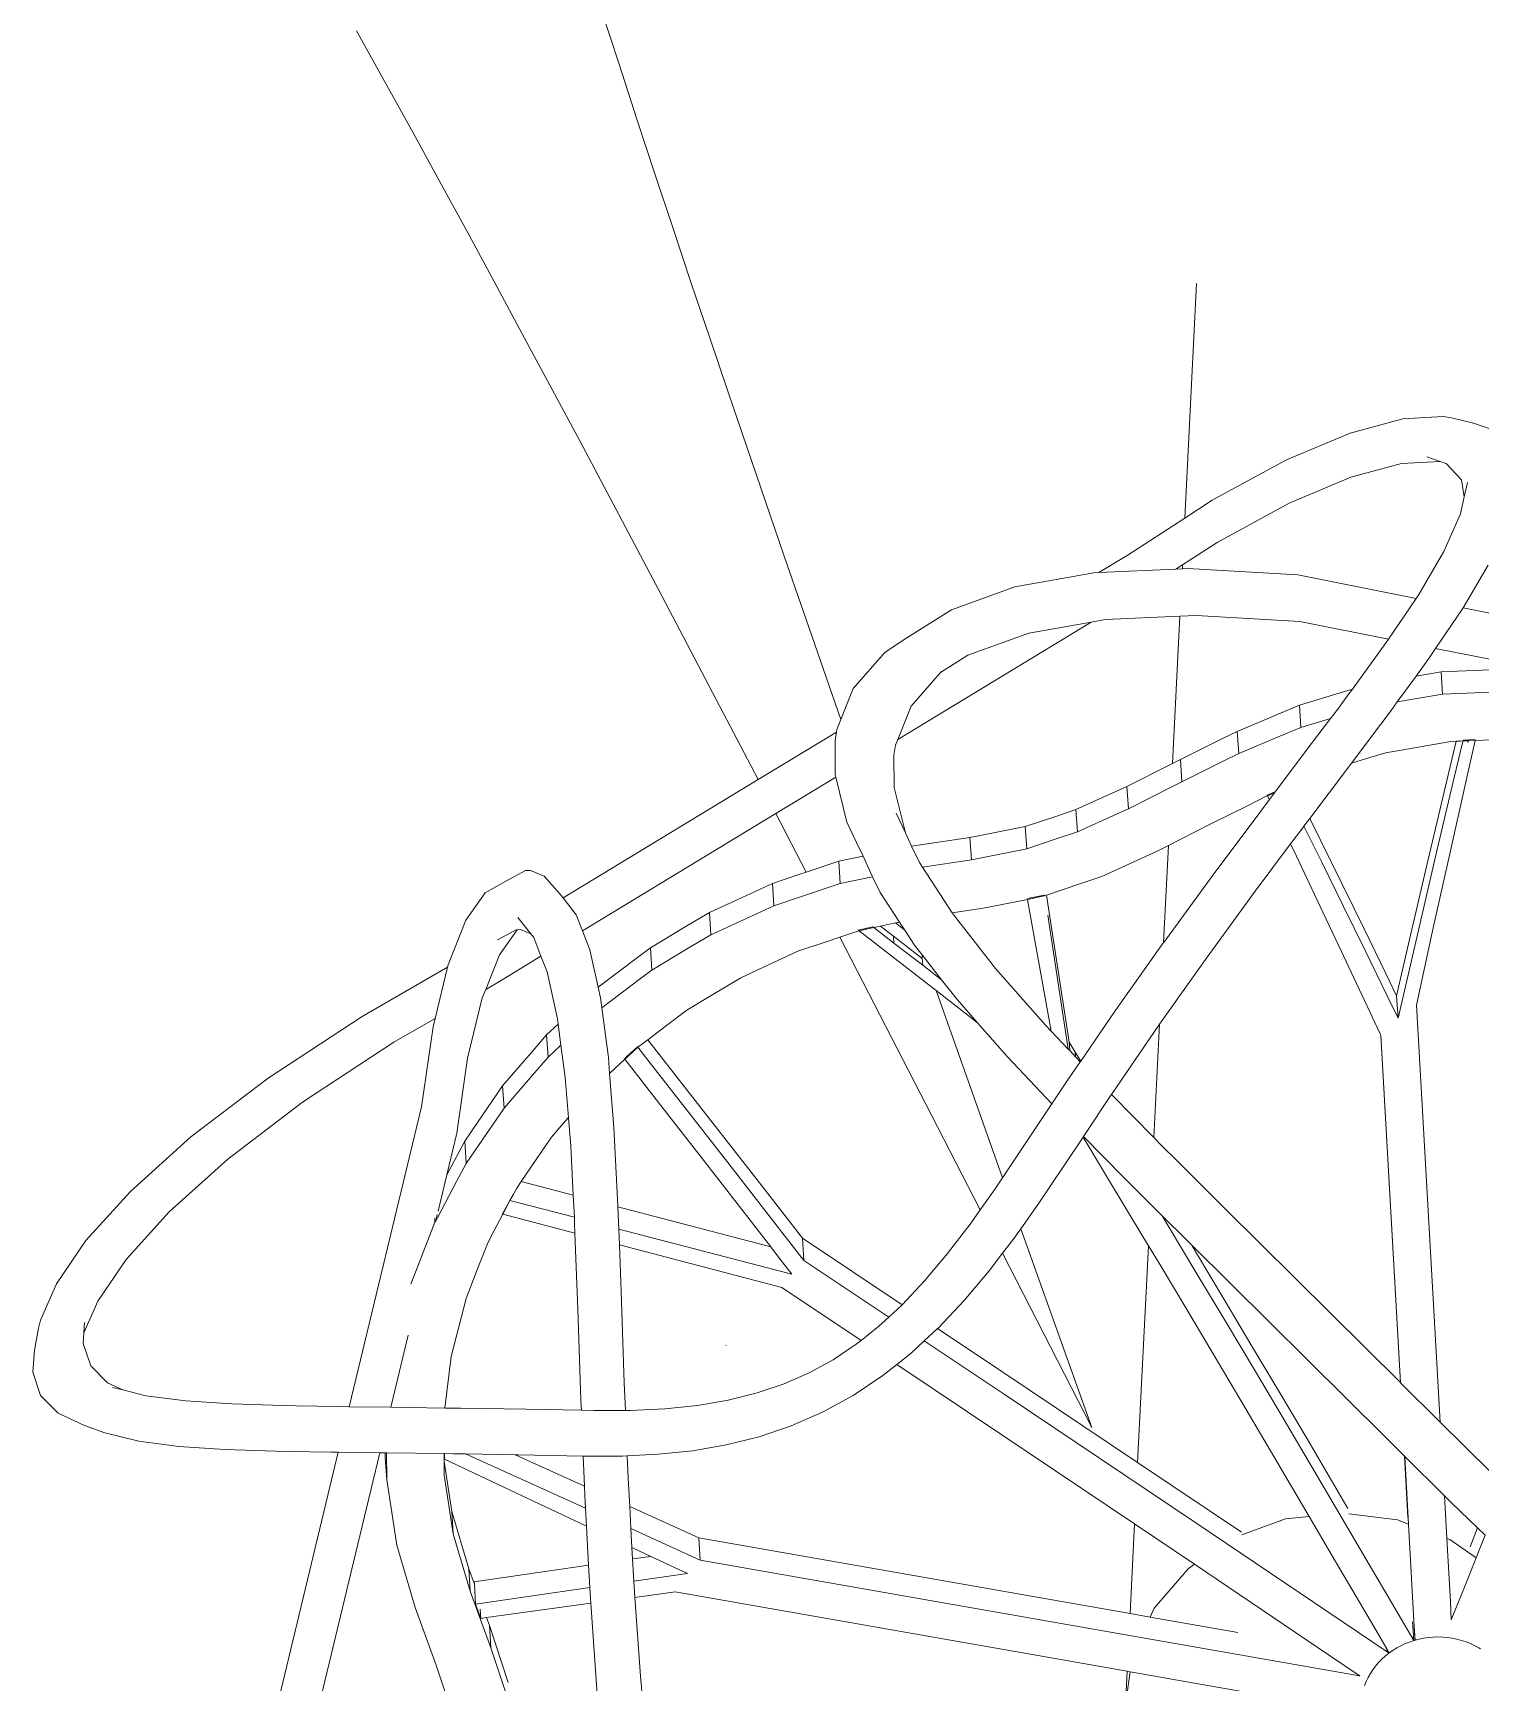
# Model space of a CAD drawing. Header units: millimetres. Extents: x 930469 to 1523124, y -120375 to 411163.
# Drawn here: x 1426277 to 1426945, y -43810 to -43049 of the extents above; entities that cross this region are included whole.
import ezdxf

# ---------------------------------------------------------------- set-up
doc = ezdxf.new("R2010")
doc.units = ezdxf.units.MM
doc.linetypes.add('HIDDEN', pattern=[0.75, 0.5, -0.25])
doc.layers.add('A-NET KHUAT', color=8, linetype='HIDDEN', lineweight=0)
doc.layers.add('xr', color=8, linetype='Continuous', lineweight=0)

# ---------------------------------------------------------------- blocks, each defined once
blk = doc.blocks.new('zzz')
at = {"layer": 'xr', "ltscale": 3}
for p, q in [((1229900, 18296.2), (1229878.3, 18289.1)), ((1229920.1, 18294.8), (1229900, 18296.2)), ((1229920.1, 18294.8), (1229940.4, 18291)), ((1229878.3, 18289.1), (1229862.1, 18272.8)), ((1229947.9, 18289.1), (1229940.4, 18291)), ((1229981.5, 18274.6), (1229947.9, 18289.1)), ((1229862.1, 18272.8), (1229850.7, 18248.6)), ((1230021.3, 18247.3), (1229981.5, 18274.6)), ((1229843.8, 18229.7), (1229850.7, 18248.6)), ((1229926.5, 18249.8), (1229905.7, 18242.9)), ((1229936.1, 18249.1), (1229926.5, 18249.8)), ((1229936.1, 18249.1), (1229965.4, 18236.4)), ((1229945.8, 18248.5), (1229936.1, 18249.1)), ((1230066.7, 18206.2), (1230021.3, 18247.3)), ((1229905.7, 18242.9), (1229890.1, 18227.3)), ((1229965.4, 18236.4), (1230004, 18210)), ((1229843.8, 18229.7), (1229836.2, 18198.6)), ((1229890.1, 18227.3), (1229883.5, 18213.3)), ((1229885.8, 18222.7), (1229883.5, 18213.3)), ((1229883.5, 18213.3), (1229878.2, 18191.9)), ((1230004, 18210), (1230048, 18170.3)), ((1230117.1, 18150.3), (1230066.7, 18206.2)), ((1229836.2, 18198.6), (1229831.4, 18161.5)), ((1229878.2, 18191.9), (1229873.5, 18155.1)), ((1230048, 18170.3), (1230096.6, 18116.3)), ((1229831.4, 18161.5), (1229828.6, 18119.1)), ((1229873.5, 18155.1), (1229870.7, 18112.7)), ((1230171.3, 18079.1), (1230117.1, 18150.3)), ((1229828.6, 18119.1), (1229827.1, 18071.9)), ((1229870.7, 18112.7), (1229869.1, 18065.6)), ((1230096.6, 18116.3), (1230149.1, 18047.3)), ((1229460, 18102.4), (1229826, 18014.3)), ((1230228.2, 17992.2), (1230171.3, 18079.1)), ((1229451.1, 18066.1), (1229825.5, 17975.9)), ((1229827.1, 18071.9), (1229826.8, 18059.5)), ((1229869.1, 18065.6), (1229868.8, 18053.1)), ((1229826.8, 18059.5), (1229826.1, 18020.8)), ((1229868.8, 18053.1), (1229868.2, 18014.3)), ((1230149.1, 18047.3), (1230204.4, 17962.9)), ((1229826.1, 18020.8), (1229826, 18014.3)), ((1229826, 18014.3), (1229825.5, 17975.9)), ((1229868, 18004.2), (1229867.5, 17965.8)), ((1229868.2, 18014.3), (1229868, 18004.2)), ((1229868, 18004.2), (1230144.6, 17937.6)), ((1230273.5, 17913.5), (1230228.2, 17992.2)), ((1231137.7, 17997.4), (1231090.6, 17971.3)), ((1229825.5, 17975.9), (1229825.5, 17970.9)), ((1229682.6, 17943.2), (1229740.1, 17960.2)), ((1229800.6, 17969.5), (1229740.1, 17960.2)), ((1229821.2, 17970.9), (1229800.6, 17969.5)), ((1229825.4, 17969.8), (1229800.6, 17969.5)), ((1229825.5, 17970.9), (1229821.2, 17970.9)), ((1229824.7, 17916.7), (1229825.4, 17969.8)), ((1229825.5, 17970.9), (1229825.4, 17969.8)), ((1229867.5, 17965.8), (1229866.8, 17916.1)), ((1229867.5, 17965.8), (1229934.1, 17949.8)), ((1230204.4, 17962.9), (1230226.2, 17925)), ((1231043.5, 17945.3), (1231090.6, 17971.3)), ((1229629.4, 17923.9), (1229682.6, 17943.2)), ((1230007.3, 17937.2), (1229981.2, 17947.3)), ((1231043.5, 17945.3), (1230996.2, 17919.4)), ((1230038.2, 17925.1), (1230007.3, 17937.2)), ((1230218.6, 17926.8), (1230144.6, 17937.6)), ((1230226.2, 17925), (1230218.6, 17926.8)), ((1229629.4, 17923.9), (1229580.1, 17907.5)), ((1229804.9, 17916.5), (1229750.8, 17908.2)), ((1229819.6, 17916.4), (1229757.9, 17785.2)), ((1229817.5, 17916.6), (1229771.4, 17909.5)), ((1229804.9, 17916.5), (1229817.5, 17916.6)), ((1229824.7, 17916.7), (1229817.5, 17916.6)), ((1229824.7, 17916.7), (1229819.6, 17916.4)), ((1229824.7, 17916.4), (1229819.6, 17916.4)), ((1229824.7, 17916.4), (1229824.6, 17908.4)), ((1229824.7, 17916.7), (1229824.7, 17916.4)), ((1229866.8, 17916.1), (1229866.6, 17901.4)), ((1229914.2, 17910.2), (1229866.8, 17916.1)), ((1230042, 17925.3), (1230038.2, 17925.1)), ((1230039.4, 17924.4), (1230038.2, 17925.1)), ((1230039.4, 17924.4), (1230039.6, 17924.4)), ((1230039.6, 17924.4), (1230045.3, 17923)), ((1230042.4, 17922.8), (1230039.6, 17924.4)), ((1230076.5, 17904.8), (1230042.4, 17922.8)), ((1230048.5, 17922.2), (1230081.9, 17914.2)), ((1230081.9, 17914.2), (1230120.3, 17904.9)), ((1230113, 17897.6), (1230081.9, 17914.2)), ((1230273.5, 17913.5), (1230226.2, 17925)), ((1230275.7, 17913), (1230273.5, 17913.5)), ((1230316.9, 17896.6), (1230275.7, 17913)), ((1230996.2, 17919.4), (1230949, 17893.6)), ((1229750.8, 17908.2), (1229697.8, 17892.5)), ((1229718.4, 17893.8), (1229771.4, 17909.5)), ((1229771.4, 17909.5), (1229750.8, 17908.2)), ((1229824.4, 17896.8), (1229774.4, 17786.1)), ((1229824.4, 17896.8), (1229823.6, 17850.9)), ((1229824.6, 17908.4), (1229824.4, 17896.8)), ((1229866.6, 17901.4), (1229865.6, 17840.9)), ((1229967.9, 17896.4), (1229914.2, 17910.2)), ((1229995.1, 17885.8), (1229967.9, 17896.4)), ((1230092.5, 17896.3), (1230076.5, 17904.8)), ((1230113, 17897.6), (1230092.5, 17896.3)), ((1230109.9, 17884.4), (1230092.5, 17896.3)), ((1230130.4, 17885.7), (1230113, 17897.6)), ((1230120.3, 17904.9), (1230189.7, 17894.9)), ((1230342.2, 17878.7), (1230316.9, 17896.6)), ((1229697.8, 17892.5), (1229645.5, 17873.5)), ((1229685.7, 17887.5), (1229672.6, 17882.7)), ((1229681.3, 17883.3), (1229672.6, 17882.7)), ((1229673.4, 17877.5), (1229672.6, 17882.7)), ((1229704.2, 17888.7), (1229685.7, 17887.5)), ((1229685.7, 17887.5), (1229701.1, 17782.1)), ((1229718.4, 17893.8), (1229697.8, 17892.5)), ((1229718.4, 17893.8), (1229704.2, 17888.7)), ((1229706.3, 17888.8), (1229704.2, 17888.7)), ((1229706.3, 17888.8), (1229721.7, 17783.2)), ((1230020, 17876), (1229995.1, 17885.8)), ((1230142.6, 17861.9), (1230109.9, 17884.4)), ((1230163.1, 17863.3), (1230130.4, 17885.7)), ((1230189.7, 17894.9), (1230245.2, 17881.4)), ((1230245.2, 17881.4), (1230253.1, 17878.2)), ((1230949, 17893.6), (1230901.6, 17867.9)), ((1229593, 17856), (1229645.5, 17873.5)), ((1229613.6, 17857.4), (1229666, 17874.8)), ((1229666, 17874.8), (1229645.5, 17873.5)), ((1229673.4, 17877.5), (1229666, 17874.8)), ((1229686.6, 17781.2), (1229673.4, 17877.5)), ((1230030.1, 17870.7), (1230020, 17876)), ((1230045.8, 17862.4), (1230030.1, 17870.7)), ((1230253.1, 17878.2), (1230260.5, 17865.4)), ((1230253.1, 17878.2), (1230285, 17865.5)), ((1230283.7, 17827.2), (1230260.5, 17865.4)), ((1230285, 17865.5), (1230308.2, 17849.2)), ((1230308.2, 17850), (1230298.7, 17867.4)), ((1230353, 17859.6), (1230342.2, 17878.7)), ((1230901.6, 17867.9), (1230854.2, 17842.3)), ((1229823.6, 17850.9), (1229794.8, 17787)), ((1229823.6, 17850.9), (1229823.6, 17848.3)), ((1230028.3, 17795.8), (1230045.8, 17862.4)), ((1230042.8, 17796.4), (1230058.3, 17855.8)), ((1230045.8, 17862.4), (1230045.9, 17862.6)), ((1230058.3, 17855.8), (1230045.8, 17862.4)), ((1230058.3, 17856), (1230045.9, 17862.6)), ((1230058.3, 17855.8), (1230058.3, 17856)), ((1230064.2, 17852.7), (1230058.3, 17855.8)), ((1230069.8, 17849.6), (1230064.2, 17852.7)), ((1230143.5, 17861.3), (1230142.6, 17861.9)), ((1230164, 17862.6), (1230143.5, 17861.3)), ((1230174.1, 17835), (1230143.5, 17861.3)), ((1230164, 17862.6), (1230163.1, 17863.3)), ((1230194.6, 17836.3), (1230164, 17862.6)), ((1230308.2, 17849.2), (1230308.2, 17850)), ((1230362.8, 17841.6), (1230353, 17859.6)), ((1229823.6, 17848.3), (1229822.5, 17788.2)), ((1229865.6, 17840.9), (1229864.7, 17789.9)), ((1230063.2, 17797.4), (1230075.8, 17845.5)), ((1230075.8, 17845.5), (1230069.8, 17849.6)), ((1230097.2, 17830.9), (1230075.8, 17845.5)), ((1230190.5, 17820.7), (1230174.1, 17835)), ((1230211.1, 17822.1), (1230194.6, 17836.3)), ((1230300.9, 17833.9), (1230304.3, 17836.6)), ((1230304.3, 17836.6), (1230319.6, 17848.5)), ((1230304.3, 17836.6), (1230308.3, 17846)), ((1230308.3, 17846), (1230308.2, 17849.2)), ((1230357.6, 17824.3), (1230362.8, 17837)), ((1230362.8, 17837), (1230362.8, 17841.6)), ((1230854.2, 17842.3), (1230806.7, 17816.8)), ((1230116.7, 17817.6), (1230097.2, 17830.9)), ((1230211.1, 17822.1), (1230190.5, 17820.7)), ((1230201.7, 17808.8), (1230190.5, 17820.7)), ((1230221.1, 17811.4), (1230211.1, 17822.1)), ((1230225.9, 17812), (1230269.3, 17821.6)), ((1230269.3, 17821.6), (1230283.7, 17827.2)), ((1230283.7, 17827.2), (1230300.9, 17833.9)), ((1230341.2, 17809.7), (1230357.6, 17824.3)), ((1230129.5, 17806.6), (1230116.7, 17817.6)), ((1230135, 17801.9), (1230129.5, 17806.6)), ((1230135, 17801.9), (1230171.9, 17804.8)), ((1230171.9, 17804.8), (1230201.7, 17808.8)), ((1230201.7, 17808.8), (1230221.1, 17811.4)), ((1230221.1, 17811.4), (1230225.9, 17812)), ((1230322, 17794.7), (1230337.5, 17806.8)), ((1230337.5, 17806.8), (1230341.2, 17809.7)), ((1230337.5, 17806.8), (1230446.8, 17626.8)), ((1230759.2, 17791.4), (1230806.7, 17816.8)), ((1229864.7, 17789.9), (1229864.5, 17778.4)), ((1229864.7, 17789.9), (1229874.2, 17790.3)), ((1229874.2, 17790.3), (1229958.1, 17793.2)), ((1229958.1, 17793.2), (1230028.3, 17795.8)), ((1230028.3, 17795.8), (1230036.7, 17796.1)), ((1230036.7, 17796.1), (1230042.8, 17796.4)), ((1230042.8, 17796.4), (1230063.2, 17797.4)), ((1230063.2, 17797.4), (1230108.4, 17799.7)), ((1230108.4, 17799.7), (1230135, 17801.9)), ((1230307, 17788.8), (1230322, 17794.7)), ((1230759.2, 17791.4), (1230711.6, 17766.1)), ((1229602.9, 17775.3), (1229686.6, 17781.2)), ((1229686.6, 17781.2), (1229695.4, 17781.8)), ((1229695.4, 17781.8), (1229701.1, 17782.1)), ((1229701.1, 17782.1), (1229721.7, 17783.2)), ((1229721.7, 17783.2), (1229757.9, 17785.2)), ((1229757.9, 17785.2), (1229774.4, 17786.1)), ((1229774.4, 17786.1), (1229786.2, 17786.7)), ((1229786.2, 17786.7), (1229794.8, 17787)), ((1229794.8, 17787), (1229822.5, 17788.2)), ((1229822.5, 17788.2), (1229822.5, 17786.1)), ((1229822.5, 17786.1), (1229822.5, 17752)), ((1229864.5, 17778.4), (1229864.5, 17749.2)), ((1230245.3, 17772.3), (1230255.2, 17774.5)), ((1230255.2, 17774.5), (1230289.6, 17782.1)), ((1230283.6, 17736.8), (1230255.2, 17774.5)), ((1230289.6, 17782.1), (1230307, 17788.8)), ((1230307, 17788.8), (1230415.3, 17610.4)), ((1230053.3, 17756.1), (1230125.7, 17759.8)), ((1230125.7, 17759.8), (1230175.5, 17763.8)), ((1230175.5, 17763.8), (1230190.2, 17765)), ((1230188.6, 17749.9), (1230175.5, 17763.8)), ((1230190.2, 17765), (1230236.2, 17771.1)), ((1230236.2, 17771.1), (1230245.3, 17772.3)), ((1230263.1, 17735.4), (1230236.2, 17771.1)), ((1230711.6, 17766.1), (1230664, 17740.8)), ((1231106.8, 17755.1), (1231157.3, 17771.5)), ((1229726.5, 17680.1), (1229755.5, 17744.2)), ((1229738.2, 17743.3), (1229755.5, 17744.2)), ((1229747.1, 17681.5), (1229775.9, 17745.3)), ((1229755.5, 17744.2), (1229775.9, 17745.3)), ((1229775.9, 17745.3), (1229802.1, 17746.7)), ((1229802.1, 17746.7), (1229822.8, 17747.5)), ((1229822.5, 17752), (1229822.8, 17747.5)), ((1229822.8, 17747.5), (1229824.1, 17719)), ((1229864.5, 17749.2), (1229890.1, 17750.3)), ((1229864.5, 17749.2), (1229864.6, 17744.8)), ((1229864.6, 17744.8), (1229866.1, 17712.9)), ((1229890.1, 17750.3), (1229974.3, 17753.2)), ((1229974.3, 17753.2), (1230017.5, 17754.8)), ((1229978, 17605), (1230017.5, 17754.8)), ((1229990.3, 17595.5), (1230032, 17755.3)), ((1230015.6, 17615.1), (1230052.4, 17756.1)), ((1230017.5, 17754.8), (1230032, 17755.3)), ((1230032, 17755.3), (1230052.4, 17756.1)), ((1230052.4, 17756.1), (1230053.3, 17756.1)), ((1230146, 17716.5), (1230188.6, 17749.9)), ((1230188.6, 17749.9), (1230189, 17750.2)), ((1230191, 17747.3), (1230188.6, 17749.9)), ((1230191.1, 17747.9), (1230189, 17750.2)), ((1230196.6, 17741.3), (1230191, 17747.3)), ((1230196.9, 17741.6), (1230191.1, 17747.9)), ((1231106.8, 17755.1), (1231056.3, 17738.6)), ((1229527, 17726.8), (1229619.5, 17735.3)), ((1229619.5, 17735.3), (1229692.1, 17740.4)), ((1229692.1, 17740.4), (1229706.9, 17741.5)), ((1229697.2, 17703.4), (1229692.1, 17740.4)), ((1229706.9, 17741.5), (1229711.5, 17741.8)), ((1229714.1, 17692), (1229706.9, 17741.5)), ((1229711.5, 17741.8), (1229727.5, 17742.7)), ((1229727.5, 17742.7), (1229738.2, 17743.3)), ((1229729.9, 17725.8), (1229727.5, 17742.7)), ((1229729.9, 17725.8), (1229738.2, 17743.3)), ((1230160.5, 17692.4), (1230206.7, 17728.6)), ((1230186.2, 17727.3), (1230199.7, 17737.9)), ((1230196.6, 17741.3), (1230196.9, 17741.6)), ((1230199.2, 17738.5), (1230196.6, 17741.3)), ((1230199.9, 17738.5), (1230196.9, 17741.6)), ((1230199.7, 17737.9), (1230199.2, 17738.5)), ((1230199.9, 17738.5), (1230199.2, 17738.5)), ((1230199.7, 17737.9), (1230200.2, 17738.2)), ((1230206.7, 17728.6), (1230199.7, 17737.9)), ((1230200.2, 17738.2), (1230199.9, 17738.5)), ((1230219.9, 17711.2), (1230206.7, 17728.6)), ((1230271, 17724.8), (1230263.1, 17735.4)), ((1230291.6, 17726.2), (1230283.6, 17736.8)), ((1230664, 17740.8), (1230616.3, 17715.6)), ((1231056.3, 17738.6), (1231005.8, 17722)), ((1229714.1, 17692), (1229729.9, 17725.8)), ((1229824.1, 17719), (1229827.4, 17687.1)), ((1229866.1, 17712.9), (1229869.2, 17682.7)), ((1230099.5, 17680.2), (1230146, 17716.5)), ((1230139.9, 17691), (1230186.2, 17727.3)), ((1230291.6, 17726.2), (1230271, 17724.8)), ((1230290.2, 17692.9), (1230271, 17724.8)), ((1230310.7, 17694.2), (1230291.6, 17726.2)), ((1230520.7, 17665.4), (1230616.3, 17715.6)), ((1231005.8, 17722), (1230955.3, 17705.2)), ((1229697.2, 17703.4), (1229623.9, 17286.1)), ((1230234, 17692.5), (1230219.9, 17711.2)), ((1230955.3, 17705.2), (1230904.9, 17688.4)), ((1229827.4, 17687.1), (1229832.7, 17656.1)), ((1229869.2, 17682.7), (1229874.1, 17654.3)), ((1230093.5, 17654.8), (1230139.9, 17691)), ((1230114, 17656.2), (1230160.5, 17692.4)), ((1230247.6, 17670), (1230234, 17692.5)), ((1230303.6, 17670.4), (1230290.2, 17692.9)), ((1230324.1, 17671.7), (1230310.7, 17694.2)), ((1230904.9, 17688.4), (1230854.5, 17671.4)), ((1229619.6, 17071.7), (1229726.5, 17680.1)), ((1229677.1, 17283.4), (1229747.1, 17681.5)), ((1229747.1, 17681.5), (1229726.5, 17680.1)), ((1230052.9, 17644), (1230099.5, 17680.2)), ((1230263.9, 17642.8), (1230247.6, 17670)), ((1230324.1, 17671.7), (1230303.6, 17670.4)), ((1230315.6, 17644.2), (1230303.6, 17670.4)), ((1230336.2, 17645.6), (1230324.1, 17671.7)), ((1230804.1, 17654.4), (1230854.5, 17671.4)), ((1229832.7, 17656.1), (1229840.2, 17625.9)), ((1229874.1, 17654.3), (1229880.7, 17627.7)), ((1229924.4, 17656.3), (1229924.7, 17656.8)), ((1230046.8, 17618.6), (1230093.5, 17654.8)), ((1230067.4, 17620), (1230114, 17656.2)), ((1230520.7, 17665.4), (1230446.8, 17626.8)), ((1230804.1, 17654.4), (1230753.7, 17637.2)), ((1230015.6, 17615.1), (1230052.9, 17644)), ((1230273.4, 17622.3), (1230263.9, 17642.8)), ((1230330.3, 17612.2), (1230315.6, 17644.2)), ((1230350.9, 17613.6), (1230336.2, 17645.6)), ((1230753.7, 17637.2), (1230703.3, 17620)), ((1229840.2, 17625.9), (1229850.3, 17596.3)), ((1229880.7, 17627.7), (1229889.1, 17602.8)), ((1230288.3, 17590), (1230273.4, 17622.3)), ((1230446.8, 17626.8), (1230490.6, 17554.5)), ((1229990.3, 17595.5), (1230006.1, 17607.8)), ((1230002.8, 17584.5), (1230046.8, 17618.6)), ((1230006.1, 17607.8), (1230015.6, 17615.1)), ((1230023.4, 17585.9), (1230067.4, 17620)), ((1230350.9, 17613.6), (1230330.3, 17612.2)), ((1230338.8, 17586.7), (1230330.3, 17612.2)), ((1230359.4, 17588.1), (1230350.9, 17613.6)), ((1230415.3, 17610.4), (1230361.3, 17582.3)), ((1230415.3, 17610.4), (1230448.9, 17555)), ((1230703.3, 17620), (1230652.9, 17602.7)), ((1229850.3, 17596.3), (1229863, 17567.3)), ((1229889.1, 17602.8), (1229899.3, 17579.5)), ((1229978, 17605), (1229929.2, 17531.7)), ((1230652.9, 17602.7), (1230602.6, 17585.3)), ((1229899.3, 17579.5), (1229911.4, 17557.5)), ((1229950.6, 17506.2), (1230002.8, 17584.5)), ((1229962.1, 17493.9), (1230023.4, 17585.9)), ((1230023.4, 17585.9), (1230002.8, 17584.5)), ((1230296.8, 17564.8), (1230288.3, 17590)), ((1230350.7, 17550.9), (1230338.8, 17586.7)), ((1230361.3, 17582.3), (1230359.4, 17588.1)), ((1230371.3, 17552.2), (1230361.3, 17582.3)), ((1230502.2, 17550.4), (1230602.6, 17585.3)), ((1229863, 17567.3), (1229878.5, 17539)), ((1230301.4, 17551.2), (1230296.8, 17564.8)), ((1229911.4, 17557.5), (1229925.6, 17536.2)), ((1230137.2, 17466.6), (1230301.4, 17551.2)), ((1230306.9, 17534.7), (1230301.4, 17551.2)), ((1230371.3, 17552.2), (1230350.7, 17550.9)), ((1230357.1, 17521), (1230350.7, 17550.9)), ((1230376, 17529.9), (1230371.3, 17552.2)), ((1230448.9, 17555), (1230407.4, 17544.7)), ((1230451.5, 17555.6), (1230448.9, 17555)), ((1230482.7, 17555.7), (1230451.5, 17555.6)), ((1230490.6, 17554.5), (1230482.7, 17555.7)), ((1230493, 17554.1), (1230490.6, 17554.5)), ((1230502.2, 17550.4), (1230493, 17554.1)), ((1230530.7, 17539.1), (1230502.2, 17550.4)), ((1229878.5, 17539), (1229896.7, 17511.7)), ((1229925.6, 17536.2), (1229929.2, 17531.7)), ((1229929.2, 17531.7), (1229942.3, 17515.2)), ((1230281.5, 17500.4), (1230307.1, 17533.6)), ((1230307.1, 17533.6), (1230306.9, 17534.7)), ((1230307.1, 17533.6), (1230307.8, 17534.4)), ((1230310.1, 17519.8), (1230307.1, 17533.6)), ((1230310.8, 17520.7), (1230307.8, 17534.4)), ((1230388.7, 17535.9), (1230376, 17529.9)), ((1230388.7, 17535.9), (1230407.4, 17544.7)), ((1230564.1, 17509.7), (1230530.7, 17539.1)), ((1229942.3, 17515.2), (1229950.6, 17506.2)), ((1230295.9, 17501.4), (1230310.1, 17519.8)), ((1230310.1, 17519.8), (1230310.8, 17520.7)), ((1230311.4, 17513.8), (1230310.1, 17519.8)), ((1230357.1, 17521), (1230342.5, 17514)), ((1230376, 17529.9), (1230357.1, 17521)), ((1229896.7, 17511.7), (1229907.1, 17498.7)), ((1229950.6, 17506.2), (1229961.7, 17494.2)), ((1230252.1, 17462.4), (1230281.5, 17500.4)), ((1230275.4, 17474.8), (1230295.9, 17501.4)), ((1230281.5, 17475.2), (1230302.1, 17501.8)), ((1230295.9, 17501.4), (1230302.1, 17501.8)), ((1230302.1, 17501.8), (1230311.4, 17513.8)), ((1230307.8, 17491.4), (1230314.4, 17500)), ((1230314.4, 17500), (1230311.4, 17513.8)), ((1230315.2, 17496.3), (1230314.4, 17500)), ((1230342.5, 17514), (1230315.2, 17496.3)), ((1230439.3, 17501.2), (1230397.6, 17490.8)), ((1230469.3, 17501.3), (1230439.3, 17501.2)), ((1230478.5, 17499.8), (1230469.3, 17501.3)), ((1230483.6, 17497.8), (1230478.5, 17499.8)), ((1230564.1, 17509.7), (1230575.9, 17491.8)), ((1229841.4, 17400.7), (1229907.1, 17498.7)), ((1229907.1, 17498.7), (1229917.5, 17485.5)), ((1229917.5, 17485.5), (1229928.7, 17473.4)), ((1229961.7, 17494.2), (1229962.1, 17493.9)), ((1229962.1, 17493.9), (1229984.1, 17473.1)), ((1230307.8, 17491.4), (1230294, 17482.5)), ((1230315.2, 17496.3), (1230307.8, 17491.4)), ((1230385.3, 17485), (1230370.3, 17477.9)), ((1230397.6, 17490.8), (1230385.3, 17485)), ((1230393.2, 17431.2), (1230385.3, 17485)), ((1230415.6, 17499.4), (1230397.6, 17490.8)), ((1230514.6, 17485.4), (1230483.6, 17497.8)), ((1230483.6, 17497.8), (1230591.9, 17319.4)), ((1230545.5, 17458.3), (1230514.6, 17485.4)), ((1230603.5, 17448.1), (1230575.9, 17491.8)), ((1229880.1, 17400.5), (1229928.7, 17473.4)), ((1229928.7, 17473.4), (1229940.1, 17461)), ((1229984.1, 17473.1), (1230009.4, 17451.8)), ((1230285, 17475.4), (1230261.9, 17457.3)), ((1230261.9, 17457.3), (1230275.4, 17474.8)), ((1230281.5, 17475.2), (1230275.4, 17474.8)), ((1230285, 17475.4), (1230281.5, 17475.2)), ((1230294, 17482.5), (1230285, 17475.4)), ((1230366, 17475.1), (1230323.7, 17447.5)), ((1230370.3, 17477.9), (1230366, 17475.1)), ((1230372.7, 17429.9), (1230366, 17475.1)), ((1229900.6, 17401.9), (1229940.1, 17461)), ((1229940.1, 17461), (1229940.6, 17460.6)), ((1229940.6, 17460.6), (1229965.9, 17436.6)), ((1230049.7, 17421.6), (1230137.2, 17466.6)), ((1230079.3, 17401), (1230252.1, 17462.4)), ((1230228.2, 17431.7), (1230252.1, 17462.4)), ((1230261.9, 17457.3), (1230243.5, 17442.8)), ((1230545.5, 17458.3), (1230561.4, 17433.2)), ((1230546.4, 17457.6), (1230545.5, 17458.3)), ((1230009.4, 17451.8), (1230037.7, 17430.1)), ((1230243.5, 17442.8), (1230222.4, 17424.2)), ((1230322.6, 17446.8), (1230272.5, 17407.5)), ((1230323.7, 17447.5), (1230322.6, 17446.8)), ((1230328, 17419), (1230323.7, 17447.5)), ((1230624.5, 17389.7), (1230603.5, 17448.1)), ((1229965.9, 17436.6), (1229993.5, 17413.3)), ((1230037.7, 17430.1), (1230049.7, 17421.6)), ((1230222.4, 17424.2), (1230190.8, 17396.4)), ((1230222.4, 17424.2), (1230228.2, 17431.7)), ((1230393.2, 17431.2), (1230372.7, 17429.9)), ((1230373.6, 17425.1), (1230372.7, 17429.9)), ((1230382.7, 17378.8), (1230373.6, 17425.1)), ((1230394.2, 17426.4), (1230393.2, 17431.2)), ((1230403.3, 17380.1), (1230394.2, 17426.4)), ((1230561.4, 17433.2), (1230581.7, 17376.7)), ((1229993.5, 17413.3), (1230009.6, 17401)), ((1230049.7, 17421.6), (1230069, 17407.9)), ((1230331.5, 17401.4), (1230328, 17419)), ((1229841.4, 17400.7), (1229759.9, 17279.3)), ((1229760.2, 17221.8), (1229880.1, 17400.5)), ((1229900.6, 17401.9), (1229816.6, 17276.4)), ((1229848.7, 17318.6), (1230009.6, 17401)), ((1230009.6, 17401), (1230023.5, 17390.4)), ((1230069, 17407.9), (1230079.3, 17401)), ((1230079.3, 17401), (1230103.3, 17385)), ((1230190.8, 17396.4), (1230147.5, 17355.5)), ((1230272.5, 17407.5), (1230220.2, 17361.4)), ((1230336.2, 17378.1), (1230331.5, 17401.4)), ((1230032.3, 17384.2), (1229848.7, 17318.6)), ((1230023.5, 17390.4), (1230032.3, 17384.2)), ((1230032.3, 17384.2), (1230055.9, 17367.5)), ((1230103.3, 17385), (1230147.5, 17355.5)), ((1230325.5, 17376.1), (1230336.2, 17378.1)), ((1230339.3, 17362.6), (1230336.2, 17378.1)), ((1230340.1, 17362.6), (1230337, 17378.2)), ((1230403.3, 17380.1), (1230382.7, 17378.8)), ((1230392.3, 17350.7), (1230382.7, 17378.8)), ((1230412.8, 17352), (1230403.3, 17380.1)), ((1230637.5, 17316.8), (1230624.5, 17389.7)), ((1230055.9, 17367.5), (1230090.6, 17344.2)), ((1230325.5, 17376.1), (1230214.7, 17356.2)), ((1230581.7, 17376.7), (1230591.9, 17319.4)), ((1230147.5, 17355.5), (1230168.7, 17341.5)), ((1230321.6, 17359.4), (1230198, 17340.4)), ((1230214.7, 17356.2), (1230198, 17340.4)), ((1230304.1, 17354.9), (1230204.4, 17339.6)), ((1230220.2, 17361.4), (1230214.7, 17356.2)), ((1230304.1, 17354.9), (1230340, 17360.4)), ((1230339.4, 17362.2), (1230339.3, 17362.6)), ((1230340.1, 17362.6), (1230339.3, 17362.6)), ((1230340, 17360.4), (1230339.4, 17362.2)), ((1230350.8, 17328.9), (1230340, 17360.4)), ((1230340.2, 17362.3), (1230340.1, 17362.6)), ((1230398.5, 17332), (1230392.3, 17350.7)), ((1230419.1, 17333.4), (1230412.8, 17352)), ((1230090.6, 17344.2), (1230116.8, 17326.8)), ((1230168.7, 17341.5), (1230186.3, 17329.4)), ((1230191, 17333.8), (1230186.3, 17329.4)), ((1230186.9, 17328.9), (1230195.3, 17334.1)), ((1230196.6, 17339.1), (1230191, 17333.8)), ((1230195.3, 17334.1), (1230191, 17333.8)), ((1230195.3, 17334.1), (1230204.4, 17339.6)), ((1230198, 17340.4), (1230196.6, 17339.1)), ((1230204.4, 17339.6), (1230196.6, 17339.1)), ((1230419.1, 17333.4), (1230398.5, 17332)), ((1230435.7, 17296.5), (1230419.1, 17333.4)), ((1230117.4, 17326.4), (1230079.7, 17289.3)), ((1230087, 17308.7), (1230116.8, 17326.8)), ((1230116.8, 17326.8), (1230117.4, 17326.4)), ((1230117.4, 17326.4), (1230155.8, 17300.9)), ((1230186.3, 17329.4), (1230186.9, 17328.9)), ((1230186.9, 17328.9), (1230233.3, 17297.1)), ((1230357.4, 17309.4), (1230350.8, 17328.9)), ((1230415.2, 17295.2), (1230398.5, 17332)), ((1230591.9, 17319.4), (1230594.3, 17306.2)), ((1230043, 17282.2), (1230087, 17308.7)), ((1230373.9, 17273.2), (1230357.4, 17309.4)), ((1230594.3, 17306.2), (1230597.4, 17237.3)), ((1230637.7, 17312.1), (1230637.5, 17316.8)), ((1230653.5, 17286), (1230637.7, 17312.1)), ((1230641, 17241), (1230637.7, 17312.1)), ((1229623.4, 17283.3), (1229592.9, 17287.7)), ((1229623.9, 17286.1), (1229592.9, 17287.7)), ((1230079.7, 17289.3), (1230065.3, 17274.9)), ((1230156.2, 17300.6), (1230116.4, 17261.4)), ((1230155.8, 17300.9), (1230156.2, 17300.6)), ((1230156.2, 17300.6), (1230220, 17256.8)), ((1230233.3, 17297.1), (1230296.4, 17252.4)), ((1230419.8, 17284.8), (1230415.2, 17295.2)), ((1230440.4, 17286.2), (1230435.7, 17296.5)), ((1229596.7, 17131.2), (1229623.4, 17283.3)), ((1229623.4, 17283.3), (1229623.9, 17286.1)), ((1229673.9, 17264.9), (1229677.1, 17283.4)), ((1229759.9, 17279.3), (1229677.1, 17283.4)), ((1229722.6, 17223.9), (1229759.9, 17279.3)), ((1229752.2, 17180.6), (1229816.6, 17276.4)), ((1230016.6, 17266.4), (1229816.6, 17276.4)), ((1230016.6, 17266.4), (1230043, 17282.2)), ((1230065.3, 17274.9), (1230044.2, 17253.7)), ((1230380.6, 17258.4), (1230373.9, 17273.2)), ((1230440.4, 17286.2), (1230419.8, 17284.8)), ((1230439.4, 17246.1), (1230419.8, 17284.8)), ((1230460, 17247.4), (1230440.4, 17286.2)), ((1230688, 17232.8), (1230653.5, 17286)), ((1229659.6, 17183.8), (1229673.9, 17264.9)), ((1229682, 17261.2), (1229673.9, 17264.9)), ((1229718.8, 17229.5), (1229682, 17261.2)), ((1229998.8, 17255.7), (1230016.6, 17266.4)), ((1230116.4, 17261.4), (1230109.2, 17254.4)), ((1230220.9, 17256.2), (1230116.4, 17261.4)), ((1230220, 17256.8), (1230220.9, 17256.2)), ((1230385.9, 17247.9), (1230380.6, 17258.4)), ((1229954.5, 17229.2), (1229998.8, 17255.7)), ((1229990.7, 17221.6), (1230034.9, 17248.1)), ((1230044.2, 17253.7), (1230021.6, 17231)), ((1230034.9, 17248.1), (1230044.2, 17253.7)), ((1230109.2, 17254.4), (1230094.8, 17240)), ((1230220.9, 17256.2), (1230282.8, 17212.3)), ((1230385.9, 17247.9), (1230296.4, 17252.4)), ((1230296.4, 17252.4), (1230296.5, 17252.3)), ((1230296.5, 17252.3), (1230357.7, 17207.6)), ((1230398.2, 17223.8), (1230385.9, 17247.9)), ((1230444.7, 17235.6), (1230439.4, 17246.1)), ((1230461.7, 17244.1), (1230460, 17247.4)), ((1230597.4, 17237.3), (1230461.7, 17244.1)), ((1230465.3, 17236.9), (1230461.7, 17244.1)), ((1229722.6, 17223.9), (1229718.8, 17229.5)), ((1229840.5, 17048.2), (1230017, 17226.4)), ((1229910, 17202.7), (1229954.5, 17229.2)), ((1230011.3, 17222.9), (1230017, 17226.4)), ((1230021.6, 17231), (1230017, 17226.4)), ((1230094.8, 17240), (1230050.9, 17195.9)), ((1230465.3, 17236.9), (1230444.7, 17235.6)), ((1230463.6, 17197.5), (1230444.7, 17235.6)), ((1230484.2, 17198.8), (1230465.3, 17236.9)), ((1230597.4, 17237.3), (1230598.1, 17222)), ((1230635.6, 17128.5), (1230641.5, 17230.1)), ((1230641, 17241), (1230644.9, 17235)), ((1230641.2, 17235.1), (1230641, 17241)), ((1230644.9, 17235), (1230641.2, 17235.1)), ((1230641.5, 17230.1), (1230641.2, 17235.1)), ((1230644.9, 17235), (1230665.6, 17203)), ((1230904.5, 17221.9), (1230688, 17232.8)), ((1230704.5, 17207.5), (1230688, 17232.8)), ((1229641.9, 17046.1), (1229760.2, 17221.8)), ((1229722.6, 17223.9), (1229645.6, 17109.8)), ((1229946.4, 17195.1), (1229990.7, 17221.6)), ((1229967, 17196.4), (1230011.3, 17222.9)), ((1230282.8, 17212.3), (1230343.8, 17167.8)), ((1230406.2, 17208.1), (1230398.2, 17223.8)), ((1230598.1, 17222), (1230592.6, 17126.7)), ((1229865.4, 17176.2), (1229910, 17202.7)), ((1229890.3, 17033.8), (1230050.9, 17195.9)), ((1229922.5, 17169.9), (1229967, 17196.4)), ((1230357.7, 17207.6), (1230416.4, 17163.7)), ((1230422.6, 17175.1), (1230406.2, 17208.1)), ((1230470.7, 17183), (1230463.6, 17197.5)), ((1230491.2, 17184.4), (1230484.2, 17198.8)), ((1230665.6, 17203), (1230701.8, 17136.5)), ((1230741.8, 17139), (1230704.5, 17207.5)), ((1229764.4, 17140), (1229749.8, 17180.3)), ((1229901.9, 17168.6), (1229946.4, 17195.1)), ((1230491.2, 17184.4), (1230470.7, 17183)), ((1230486.7, 17145.1), (1230470.7, 17183)), ((1230507.2, 17146.5), (1230491.2, 17184.4)), ((1229820.6, 17149.7), (1229865.4, 17176.2)), ((1229857.3, 17142.1), (1229901.9, 17168.6)), ((1229877.8, 17143.4), (1229922.5, 17169.9)), ((1230343.8, 17167.8), (1230387.3, 17135.2)), ((1230431.6, 17157.1), (1230422.6, 17175.1)), ((1230416.4, 17163.7), (1230428.2, 17154.8)), ((1230431.8, 17156.5), (1230428.2, 17154.8)), ((1230428.2, 17154.8), (1230434.6, 17150)), ((1230431.8, 17156.5), (1230431.6, 17157.1)), ((1230434.6, 17150), (1230431.8, 17156.5)), ((1230435.4, 17149.7), (1230432.4, 17156.8)), ((1230434.6, 17150), (1230435.1, 17149.6)), ((1229766.8, 17118), (1229764.4, 17140)), ((1229820.6, 17149.7), (1229766.8, 17118)), ((1229812.5, 17115.5), (1229857.3, 17142.1)), ((1229833, 17116.9), (1229877.8, 17143.4)), ((1230376, 17129.8), (1230387.3, 17135.2)), ((1230387.3, 17135.2), (1230402.3, 17124)), ((1230435.1, 17149.6), (1230435.4, 17149.7)), ((1230435.1, 17149.6), (1230435.7, 17149.2)), ((1230435.7, 17149.2), (1230435.4, 17149.7)), ((1230435.7, 17149.2), (1230472.2, 17121.6)), ((1230494.9, 17125.6), (1230486.7, 17145.1)), ((1230515.4, 17127), (1230507.2, 17146.5)), ((1230701.8, 17136.5), (1230725.8, 17079.5)), ((1230766.5, 17080.2), (1230741.8, 17139)), ((1230335.3, 17110.5), (1230376, 17129.8)), ((1230370.4, 17106.3), (1230403.8, 17122.9)), ((1230402.3, 17124), (1230403.8, 17122.9)), ((1230403.8, 17122.9), (1230410.9, 17117.5)), ((1230472.2, 17121.6), (1230503.2, 17098.2)), ((1230515.4, 17127), (1230494.9, 17125.6)), ((1230503.2, 17098.2), (1230494.9, 17125.6)), ((1230528.1, 17085.4), (1230515.4, 17127)), ((1230576.3, 17044.7), (1230592.6, 17126.7)), ((1230635.6, 17128.5), (1230613.9, 17019.3)), ((1229619.9, 17071.8), (1229645.6, 17109.8)), ((1229722.4, 17062.5), (1229812.5, 17115.5)), ((1229730.5, 17096.7), (1229766.8, 17118)), ((1229774.2, 17082.2), (1229833, 17116.9)), ((1230294.4, 17091.2), (1230335.3, 17110.5)), ((1230329.5, 17086.2), (1230370.4, 17106.3)), ((1230350.1, 17087.5), (1230390.9, 17107.7)), ((1230390.9, 17107.7), (1230410.9, 17117.5)), ((1230410.9, 17117.5), (1230458.1, 17081.8)), ((1229730.5, 17096.7), (1229668.9, 17060.5)), ((1230253.4, 17071.9), (1230294.4, 17091.2)), ((1230503.2, 17098.2), (1230511.8, 17091.7)), ((1230511.8, 17091.7), (1230524.5, 17082.2)), ((1229763.6, 17036.5), (1229769.2, 17081.5)), ((1230288.5, 17066.1), (1230329.5, 17086.2)), ((1230309, 17067.4), (1230350.1, 17087.5)), ((1230458.1, 17081.8), (1230461.8, 17079)), ((1230467, 17062), (1230461.8, 17079)), ((1230461.8, 17079), (1230497.8, 17051.9)), ((1230524.5, 17082.2), (1230530.3, 17078)), ((1230530.3, 17078), (1230528.1, 17085.4)), ((1230530.3, 17078), (1230573.1, 17046.9)), ((1230725.8, 17079.5), (1230738.3, 17032.7)), ((1230779.5, 17031.7), (1230766.5, 17080.2)), ((1229614.3, 17065.4), (1229610.5, 17067)), ((1229614.3, 17065.4), (1229618.1, 17063.6)), ((1229621.8, 17061.5), (1229618.1, 17063.6)), ((1229619.5, 17071.1), (1229619.9, 17071.8)), ((1229619.5, 17071.1), (1229619.6, 17071.7)), ((1229619.9, 17071.8), (1229619.6, 17071.7)), ((1229625.3, 17059.2), (1229621.8, 17061.5)), ((1229628.7, 17056.7), (1229625.3, 17059.2)), ((1229668.9, 17060.5), (1229644.6, 17046.3)), ((1229722.4, 17062.5), (1229652.2, 17021.4)), ((1230212.2, 17052.6), (1230253.4, 17071.9)), ((1230247.2, 17046), (1230288.5, 17066.1)), ((1230267.8, 17047.3), (1230309, 17067.4)), ((1230471.5, 17047.1), (1230467, 17062)), ((1229631.9, 17053.9), (1229628.7, 17056.7)), ((1229635, 17051), (1229631.9, 17053.9)), ((1229637.9, 17047.8), (1229635, 17051)), ((1229640.2, 17044.9), (1229637.9, 17047.8)), ((1229640.6, 17044.4), (1229640.2, 17044.9)), ((1229640.7, 17044.3), (1229640.6, 17044.4)), ((1229641.9, 17046.1), (1229640.7, 17044.3)), ((1229641.4, 17044.5), (1229640.7, 17044.4)), ((1229641.3, 17044.4), (1229640.7, 17044.3)), ((1229640.8, 17044.1), (1229640.7, 17044.3)), ((1229641.3, 17044.4), (1229640.8, 17044.1)), ((1229643.1, 17040.9), (1229640.8, 17044.1)), ((1229644.6, 17046.3), (1229641.3, 17044.4)), ((1229644.6, 17046.3), (1229641.9, 17046.1)), ((1229840.5, 17048.2), (1229822.4, 17030)), ((1229890.1, 17033.6), (1230210.6, 17051.9)), ((1229890.3, 17033.8), (1230211, 17052)), ((1230210.6, 17051.9), (1230211, 17052)), ((1230211, 17052), (1230212.2, 17052.6)), ((1230226.6, 17036), (1230247.2, 17046)), ((1230247.2, 17037.3), (1230267.8, 17047.3)), ((1230481.9, 16987.3), (1230471.5, 17047.1)), ((1230497.8, 17051.9), (1230510.6, 17042.3)), ((1230573.1, 17046.9), (1230576.3, 17044.7)), ((1230576.3, 17044.7), (1230613.9, 17019.3)), ((1229645.4, 17037.2), (1229643.1, 17040.9)), ((1229647.5, 17033.3), (1229645.4, 17037.2)), ((1229649.4, 17029.3), (1229647.5, 17033.3)), ((1229650.6, 17025.1), (1229649.4, 17029.3)), ((1229759.7, 17026.3), (1229763.6, 17036.5)), ((1229822.2, 17029.7), (1229759.7, 17026.3)), ((1229822.4, 17030), (1229765.7, 17026.8)), ((1229822.2, 17029.7), (1229785.9, 16993.2)), ((1229822.4, 17030), (1229822.2, 17029.7)), ((1229890.1, 17033.6), (1229853.8, 16997)), ((1229890.3, 17033.8), (1229890.1, 17033.6)), ((1230247.2, 17037.3), (1230226.6, 17036)), ((1230312.9, 17016), (1230226.6, 17036)), ((1230299.1, 17025.3), (1230247.2, 17037.3)), ((1230510.6, 17042.3), (1230518.4, 17036.7)), ((1230518.4, 17036.7), (1230542.2, 17019.4)), ((1230525.6, 16995), (1230518.4, 17036.7)), ((1230738.3, 17032.7), (1230740.4, 16997.2)), ((1230781.7, 16994.3), (1230779.5, 17031.7)), ((1229652.2, 17021.4), (1229650.6, 17025.1)), ((1229669.6, 17022.5), (1229652.2, 17021.4)), ((1229652.4, 17021), (1229652.2, 17021.4)), ((1229652.6, 17020.3), (1229652.4, 17021)), ((1229669.9, 17021.4), (1229652.6, 17020.3)), ((1229659.5, 17020.7), (1229652.6, 17020.3)), ((1229653.5, 17016.8), (1229652.6, 17020.3)), ((1229654.4, 17012.4), (1229653.5, 17016.8)), ((1229759.7, 17026.3), (1229659.5, 17020.7)), ((1229676.7, 17021.8), (1229659.5, 17020.7)), ((1230238.6, 17019), (1229853.8, 16997)), ((1230309.9, 17003.4), (1230238.6, 17019)), ((1230367.6, 17009.4), (1230299.1, 17025.3)), ((1230381.1, 17000.1), (1230312.9, 17016)), ((1230542.2, 17019.4), (1230559.5, 17006.8)), ((1230542.2, 17019.4), (1230546.1, 16996.3)), ((1230613.9, 17019.3), (1230617.5, 17016.9)), ((1230617.5, 17016.9), (1230657.3, 16993.6)), ((1229655, 17008), (1229654.4, 17012.4)), ((1229655.4, 17003.6), (1229655, 17008)), ((1229655.6, 16999.2), (1229655.4, 17003.6)), ((1229655.6, 16999.2), (1229655.4, 16994.7)), ((1230378.3, 16988.3), (1230309.9, 17003.4)), ((1230435.5, 16993.4), (1230367.6, 17009.4)), ((1230381.1, 17000.1), (1230448.5, 16984.1)), ((1230567.7, 17001.3), (1230544, 16882.3)), ((1230559.5, 17006.8), (1230567.7, 17001.3)), ((1230567.7, 17001.3), (1230604.3, 16976.5)), ((1230740.4, 16997.2), (1230744.6, 17009.3)), ((1229654.4, 16985.9), (1229653.5, 16981.6)), ((1229654.4, 16985.9), (1229655, 16990.3)), ((1229655.4, 16994.7), (1229655, 16990.3)), ((1229671.3, 16986.8), (1229688, 16987.7)), ((1229671.3, 16986.8), (1229701.6, 16974.7)), ((1229746.4, 16991), (1229688, 16987.7)), ((1229728.6, 16964), (1229745.4, 16988.2)), ((1229745.4, 16988.2), (1229746.4, 16991)), ((1229785.9, 16993.2), (1229746.4, 16991)), ((1229779.4, 16986.6), (1229756.2, 16962.5)), ((1229785.9, 16993.2), (1229779.4, 16986.6)), ((1229853.8, 16997), (1229807.5, 16950.4)), ((1230378.3, 16988.3), (1230445.9, 16973.2)), ((1230435.5, 16993.4), (1230482.1, 16982.4)), ((1230448.5, 16984.1), (1230481.9, 16976.2)), ((1230482.1, 16982.4), (1230481.9, 16987.3)), ((1230546.1, 16996.3), (1230525.6, 16995)), ((1230528.3, 16925.7), (1230525.6, 16995)), ((1230548.9, 16927), (1230546.1, 16996.3)), ((1230657.3, 16993.6), (1230691.9, 16978.2)), ((1230723.2, 16977.4), (1230738.5, 16991.5)), ((1230738.5, 16991.5), (1230740.4, 16997.2)), ((1230775.6, 16966.4), (1230780.7, 16986.6)), ((1230780.7, 16986.6), (1230781.7, 16994.3)), ((1229647.5, 16965.2), (1229649.4, 16969.1)), ((1229649.4, 16969.1), (1229651, 16973.2)), ((1229652.4, 16977.3), (1229651, 16973.2)), ((1229652.4, 16977.3), (1229653.5, 16981.6)), ((1229701.6, 16974.7), (1229728.6, 16964)), ((1229738.8, 16969.5), (1229756.2, 16962.5)), ((1230445.9, 16973.2), (1230482.8, 16964.9)), ((1230480.8, 16971.4), (1230482.6, 16970.9)), ((1230482.3, 16977.9), (1230482.1, 16982.4)), ((1230482.4, 16976.1), (1230482.3, 16977.9)), ((1230482.6, 16970.9), (1230482.4, 16976.1)), ((1230482.6, 16970.9), (1230483.4, 16970.8)), ((1230482.8, 16964.9), (1230482.6, 16970.9)), ((1230483.4, 16970.8), (1230483.2, 16975.9)), ((1230483.7, 16964.7), (1230483.4, 16970.8)), ((1230605.3, 16975.9), (1230577.8, 16838.3)), ((1230604.3, 16976.5), (1230605.3, 16975.9)), ((1230605.3, 16975.9), (1230644.7, 16952.8)), ((1230691.9, 16978.2), (1230707.7, 16974.8)), ((1230707.7, 16974.8), (1230723.2, 16977.4)), ((1230707.7, 16974.8), (1230720.9, 16971.9)), ((1229644.5, 16960), (1229645.4, 16961.4)), ((1229645.4, 16961.4), (1229647.5, 16965.2)), ((1229728.6, 16964), (1229737.1, 16960.6)), ((1229737.1, 16960.6), (1229749.6, 16955.6)), ((1229756.2, 16962.5), (1229749.6, 16955.6)), ((1230484.4, 16927), (1230482.8, 16964.9)), ((1230769.1, 16947.7), (1230775.6, 16966.4))]:
    blk.add_line(p, q, dxfattribs=at)

msp = doc.modelspace()

# ---------------------------------------------------------------- block references
at = {"layer": 'A-NET KHUAT', "xscale": 0.5, "yscale": 0.5, "zscale": 0.5, "rotation": 90}
msp.add_blockref('zzz', (1435424.69, -658616.87), dxfattribs=at)

doc.saveas('drawing.dxf')
